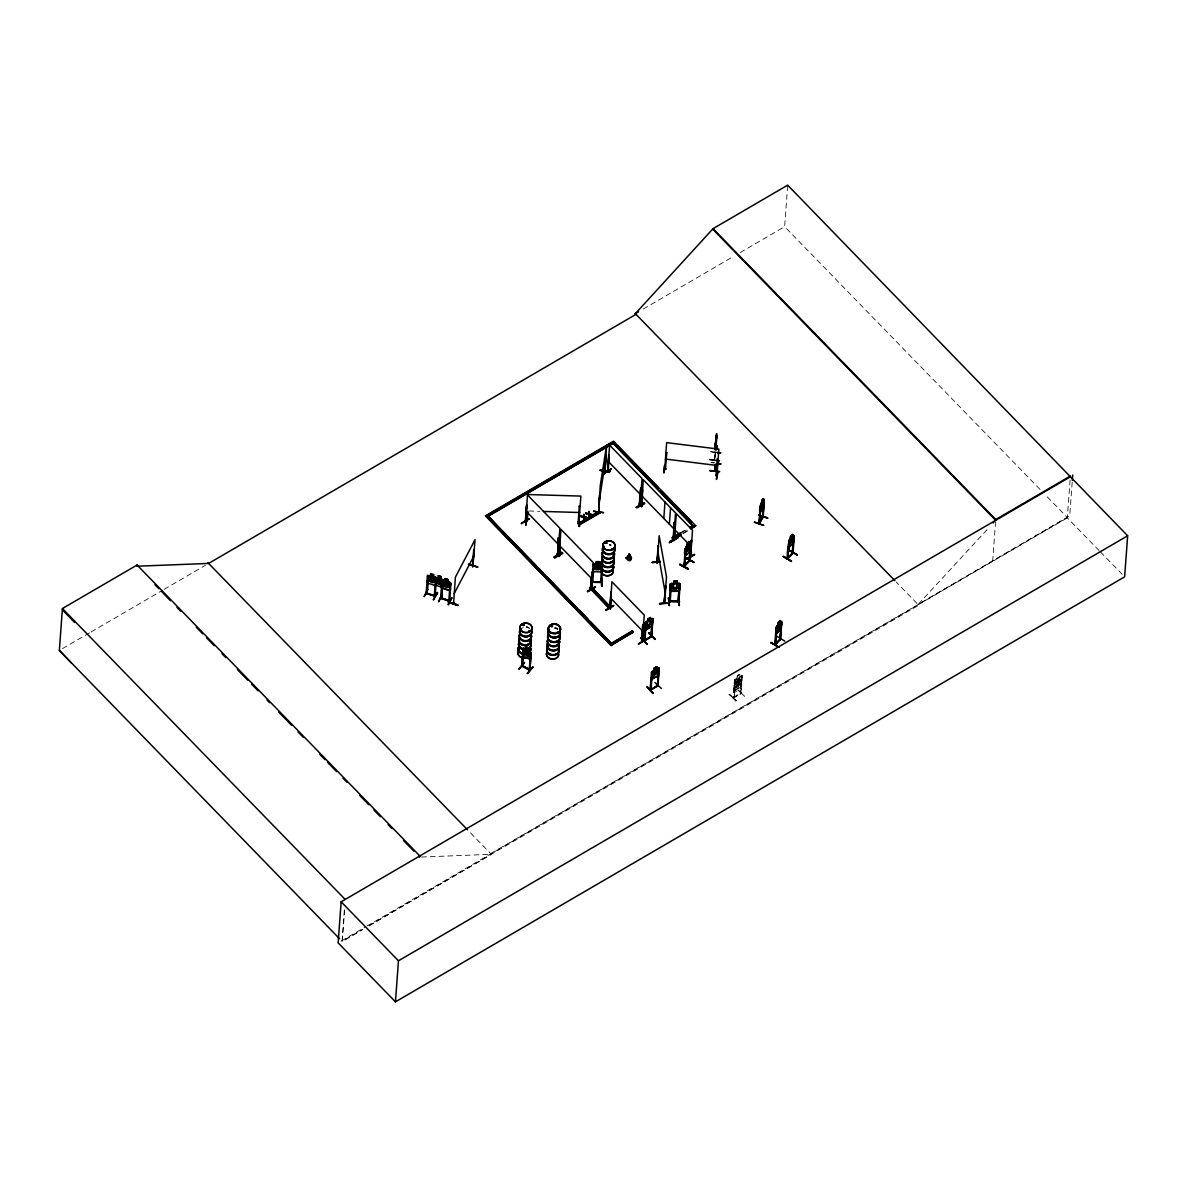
<?xml version="1.0" encoding="UTF-8"?>
<svg xmlns="http://www.w3.org/2000/svg" width="1187" height="1187" viewBox="0 0 1187 1187"><rect width="100%" height="100%" fill="white"/><g stroke="black" fill="none" stroke-linecap="round" stroke-linejoin="round"><path stroke-width="0.75" stroke-dasharray="5 3.75" d="M733.24 697.778L741.237 693.505L740.406 693.98L742.142 676.872L741.237 693.505M734.1 697.273L733.284 697.095L734.13 696.843M741.311 675.448L742.187 675.67L734.471 680.047L733.447 697.986L734.293 697.585L735.228 680.893L733.507 698.015L741.133 693.505L740.317 693.015M741.178 692.941L740.406 693.371M344.334 910.34L342.049 941.321L362.703 929.287M344.631 909.687L342.286 941.558L362.896 929.48M717.66 461.031C706.74 460.052 706.873 458.479 717.749 460.259L709.574 459.324M715.657 452.573L710.79 451.594L717.363 452.351M715.36 453.404L714.307 459.473M714.292 460.17L715.078 450.288M715.182 452.84L714.633 460.215L715.731 453.019M733.581 691.16L734.471 680.047L737.216 677.94L737.364 675.922M734.219 697.644L735.228 680.893M740.139 684.068L736.237 687.911L737.097 678.549L739.471 677.154L737.765 683.489L735.762 682.911L737.186 684.291L735.332 687.674L737.661 684.409L739.709 685.062L738.24 683.653L740.005 680.448L736.815 682.317M737.127 677.925L737.216 675.833L739.768 674.35L739.59 676.545L741.356 675.358M736.4 700.671C731.222 697.852 722.883 687.377 735.985 701.191M738.596 686.501L739.367 678.163L736.83 679.676L739.367 678.163M740.584 693.935L740.925 693.297M740.822 693.312L742.112 675.596L740.228 689.113L734.234 692.585L733.507 691.086L734.234 692.585M744.234 696.131L738.151 689.884L744.59 696.22M1040.02 489.4L784.637 226.643L787.678 185.157M992.673 561.362L995.552 522.087M1099.162 550.62L1067.321 517.858L1070.199 478.584M1072.202 482.115L1069.724 515.737L918.055 604.524L988.177 528.467M709.5 459.992L714.396 460.541M709.559 459.606L717.72 460.601M711.072 462.693L714.381 462.811M711.117 462.426L714.351 462.871M714.218 460.007L714.47 458.731M740.851 683.549L734.798 686.976L740.851 683.549L741.786 681.086M735.257 684.884L738.18 680.403L739.397 681.842L740.228 681.368L738.744 679.928L740.51 676.694L738.299 679.483M730.242 694.736L736.341 700.953M741 679.231L741.756 679.468L734.115 683.92L740.97 679.32M733.981 685.73L741.563 681.219L740.807 680.982M735.525 683.208L736.83 681.783M737.142 677.866L735.821 679.29L735.539 683.059L736.697 683.935L740.48 680.181L740.747 676.412L739.531 676.486M736.37 700.701L729.871 695.003M736.786 682.451L739.145 681.041M736.519 684.142L738.878 682.733M736.504 686.22L738.863 684.825M734.427 690.834L740.362 687.288L741.356 684.884L740.376 687.332L734.501 690.908L733.774 689.41M369.246 925.771L491.329 854.314L468.776 831.093M643.295 309.021L733.818 256.258M740.169 252.564L784.637 226.643M62.525 648.592L89.529 632.849M91.117 631.929L162.574 590.28M164.162 589.345L205.455 565.279M680.27 532.874L686.635 529.15M681.813 532.459L686.605 529.669M683.044 533.156L687.822 530.366M683 533.66L687.777 530.886M737.275 675.907L739.827 674.409M742.35 677.094L741.43 677.273M740.287 692.985L741.059 692.644M733.685 697.333L740.184 693.312M490.676 853.616L1067.336 517.517L1045.183 494.712M341.322 940.994L365.329 927.002M366.931 926.068L1067.321 517.858M369.053 925.578L918.723 605.207L896.17 582.001M738.151 690.137L744.264 696.368M738.922 682.05L740.139 681.976M421.519 857.029L491.329 854.314M528.883 511.003L539.773 511.33M710.776 451.832L717.304 452.633M735.243 686.976L736.385 687.837M734.976 688.668L736.118 689.528L739.857 685.745L740.406 680.299L739.219 680.196M738.269 679.765L736.237 679.187L737.691 680.566L735.821 683.935L736.637 681.427L739.16 679.914M1100.438 551.94L1123.362 575.532M734.931 686.947L734.145 685.418L734.857 687.05M733.789 689.276L734.56 690.804M609.376 545.13A6.143 4.793 4.2 0 1 610.934 545.486M609.406 544.788A6.247 4.867 4.2 0 1 610.993 545.159M609.435 544.551A6.247 4.867 4.2 0 1 611.008 544.922M554.863 628.101A6.247 4.867 4.2 0 1 557.86 629.14M554.833 628.442A6.143 4.793 4.2 0 1 557.786 629.451M554.878 627.864A6.247 4.867 4.2 0 1 557.875 628.902M554.893 627.686A6.143 4.793 4.2 0 1 557.845 628.695M526.449 627.048A6.247 4.867 4.2 0 1 529.447 628.071M521.894 628.235A6.143 4.793 4.2 0 1 523.274 627.641M526.42 627.389A6.143 4.793 4.2 0 1 529.357 628.398M526.464 626.617A6.143 4.793 4.2 0 1 528.022 626.973M737.379 679.839L738.893 678.949L737.379 679.839M737.691 675.937L739.219 675.047L737.691 675.937"/><path stroke-width="1.5" d="M715.954 440.347L715.524 445.629L715.939 440.54M715.969 449.71L716.444 436.371M715.182 447.944C714.084 455.496 718.699 414.397 715.405 444.977M651.945 618.427L652.791 618.768L651.529 636.366L638.398 643.918L651.811 636.529L643.873 640.891L644.037 640.164M643.992 640.238L644.882 640.164M645.535 630.045L644.63 628.68L645.164 623.13L644.14 641.128L645.164 624.421L646.069 624.228L644.912 640.698L644.126 640.505M651.648 635.713L650.832 636.736M651.529 636.366L650.788 636.158L651.559 635.772M651.262 689.246L650.342 690.3L652.123 673.207L651.084 689.929M673.741 583.915L676.813 583.841M673.682 583.188L672.183 583.841L671.901 587.61L673.4 589.227L676.412 589.227L678.148 587.61L678.43 583.841L676.857 583.158M628.917 559.552L629.511 554.195L627.226 558.083L628.917 559.552L630.46 558.943L629.511 554.195M71.546 663.147L59.35 650.431L62.421 608.53L137.069 565.027L419.768 855.901L419.679 857.103L419.026 856.421M137.069 565.027L136.98 566.229L208.63 563.424L636.009 314.332L635.357 313.65L713.046 228.661L787.678 185.157L1127.65 535.782L1124.638 576.837L395.449 1001.843L338.132 942.864L341.144 901.808L1070.333 476.803M424.263 596.319L427.899 589.256L424.189 596.557M395.449 1001.843L398.461 960.787L341.144 901.808M426.356 592.996L435.214 595.755M428.121 577.149L427.424 576.615L428.255 576.897L427.038 593.277M427.008 593.604L428.255 576.897M433.522 574.686L433.374 576.704L434.872 577.817L434.59 581.585L432.973 582.683L430.169 581.734L428.774 579.612L429.056 575.843L430.614 575.68L430.658 573.558L430.51 575.576M433.522 576.6L433.67 574.582L430.629 573.633M437.543 592.832L433.418 599.761L437.558 592.877M435.57 579.375L436.401 579.657L435.57 579.375L434.294 596.156L435.125 596.378L436.371 578.321L435.57 577.297L427.409 575.354L426.148 593.396L426.919 593.559L426.163 592.402M434.531 595.191L435.139 595.978M442.157 583.722L440.54 584.82L437.736 583.856L436.356 581.734L436.638 577.965L438.181 577.802L438.285 575.606L441.134 576.748M441.92 594.405L438.73 601.334M449.472 601.349L440.6 598.307L441.965 580.295L450.986 583.351M450.585 588.767L449.472 590.547L442.41 588.158L441.519 585.799L441.965 580.295M442.632 582.164L441.401 598.649L442.766 581.912L441.801 581.882L442.766 581.912M445.08 580.769L445.17 578.573L448.182 579.597L447.989 581.689L449.383 582.832L449.101 586.601L447.484 587.713L444.68 586.764L443.285 584.627L443.567 580.858L445.125 580.695L443.077 579.939M448.033 579.701L447.885 581.719L450.081 582.313M451.683 597.714L448.003 604.465M448.612 602.135C476.833 611.335 429.145 596.319 457.841 604.851M448.686 600.607L449.799 601.126L440.733 598.055M448.775 601.097L450.081 584.39L450.912 584.672L450.081 584.39M450.882 583.351L449.68 601.379M453.568 603.56L455.378 577.208L475.067 539.625L472.827 566.718L474.014 549.492M453.82 603.07L453.849 602.299M472.441 566.614L473.687 550.13M477.649 567.074L468.42 564.329M611.439 643.428L632.196 630.846L633.368 632.048L611.097 645.52L485.542 515.781L613.516 441.208L695.716 525.767L690.968 529.016M521.479 523.63L529.194 518.704L521.464 523.274M525.633 520.737L525.886 522.117L526.746 504.905L525.262 521.597L526.108 521.776M526.479 505.068L525.678 522.028L527.488 494.934L559.893 528.274L557.742 554.893L558.335 537.845L558.884 538.408M527.028 511.538L525.722 521.434M527.918 511.567L527.295 521.256L526.479 520.292M519.075 668.978L524.506 662.613L519.105 668.637M521.998 665.729L522.636 666.471L523.942 649.779L523.2 649.378L521.805 666.011L523.259 648.013L531.331 652.479M522.503 666.426L522.725 665.521M524.52 662.376L519.001 668.889M526.034 648.977L526.153 646.767L528.853 648.25L528.645 650.342L529.906 651.708L529.625 655.476L528.156 656.352L525.648 654.972L524.417 652.613L524.699 648.844L526.093 648.903L526.153 646.767M528.541 650.357L528.749 648.265L526.093 646.841M530.307 653.607L531.227 653.8L530.307 653.607L529.432 669.794M529.402 669.824L530.5 653.399M529.788 670.492L531.183 652.524L529.921 670.492L521.865 666.085M532.874 667.272L527.28 673.504L532.829 667.198M554.017 557.104L561.807 552.222L554.062 557.059M557.786 554.299L558.335 537.845M557.504 554.151L558.602 537.681M557.549 553.543L558.009 554.73L557.104 553.706M559.047 555.115L559.314 556.495L560.16 539.284L559.581 556.332M558.676 555.976L559.893 539.447M562.608 553.083L554.552 557.667L562.653 553.097M577.995 521.865L578.054 522.74C580.829 523.185 577.208 520.366 578.158 522.814L579.256 506.048L580.146 506.345L579.256 506.048M578.203 523.734L598.96 511.137L600.103 512.873L579.375 524.951L578.203 523.734L598.916 511.656L599.643 494.801L598.663 512.042L598.827 511.211M578.915 522.784L580.888 496.092L528.274 494.534M579.167 518.734L579.152 526.153M579.375 524.951L578.232 523.23M580.636 516.419L581.289 515.707L583.544 517.339L580.636 516.419L583.544 516.79L583.885 514.194L584.167 516.938L587.061 517.517L584.197 516.597L584.167 517.487L587.031 517.858M583.841 519.713L583.574 516.998L580.651 516.078M585.681 513.481L586.319 512.769L588.589 514.401L585.681 513.481L588.589 513.852L588.93 511.241L589.212 514.001L592.076 514.921L589.242 513.659L588.886 516.775L588.618 514.06L585.695 513.125M588.886 516.775L589.242 514.208L592.105 514.579M589.212 514.55L591.482 514.935M587.431 591.482L595.251 586.957M593.619 511.093C606.735 513.585 607.136 512.665 593.589 511.404M589.598 588.025L591.141 586.63L610.712 607.314L609.198 608.189L589.598 588.025L591.111 587.15L610.712 607.314M590.547 588.648L592.016 572.075L591.156 589.271L592.016 572.075M591.556 578.306L591.719 585.695M593.856 565.62L592.966 565.605L593.856 565.62L592.758 582.313M599.361 563.81L599.613 561.644L596.378 561.599L596.23 563.706L594.672 564.344L594.39 568.113L595.889 569.745L598.901 569.79L600.637 568.202L600.919 564.418L599.346 563.736L601.675 563.78L602.655 564.508L601.112 571.926L593.5 571.733L592.55 569.805M596.378 561.688L596.334 563.78C589.791 564.122 601.631 562.074 602.536 564.537M611.023 468.954L603.634 473.88L611.35 468.954M604.524 471.862L605.934 454.844L606.171 455.571M598.738 511.879L600.266 485.513L606.661 444.858L604.955 472.07L606.275 454.873M607.418 471.847L608.901 455.155L608.308 472.203L607.343 471.714M608.634 455.318L608.041 472.367L607.67 470.913M601.72 565.724L602.625 566.006L601.72 565.724L600.681 581.897M602.625 565.739L601.497 582.476L600.667 581.467L600.637 582.461M604.984 471.64L609.836 471.417M601.69 585.814L601.928 578.395L602.15 586.126M613.575 605.533L605.845 610.103M609.198 608.189L589.642 587.506M609.599 608.248L610.578 608.738L611.142 591.734L609.643 608.427L610.504 608.605M610.326 608.337L611.869 581.749L644.274 615.103L642.137 641.722L642.716 624.674L643.28 625.237M610.875 591.898L610.073 608.857M611.097 645.52L485.542 515.781M625.89 557.935C634.377 550.204 632.092 567.327 625.92 557.697M607.625 471.506L609.628 445.184L642.033 478.524L640.164 504.979L639.244 503.896L639.838 505.143L640.757 487.931L639.214 504.549L640.119 504.223M640.757 487.931L639.6 504.356M641.514 506.715L642.449 489.578L641.855 506.626M640.95 506.27L642.167 489.727M633.339 632.567L632.196 630.846M641.217 505.336L641.9 506.018L643.176 479.593L675.581 512.932L673.43 539.551L674.023 522.517L674.572 523.066M642.716 624.674L642.004 641.692M642.182 641.114L642.983 624.51M644.541 640.446L645.862 624.006M647.108 629.051L647.835 618.931L650.446 617.507L650.209 619.644M660.328 561.852L652.138 562.549L660.284 561.481M640.505 638.102L647.034 644.111L640.921 637.553M648.725 632.968L654.883 639.437M649.541 627.656L650.283 617.566M647.227 686.724L653.28 693.312L647.182 686.754M650.743 636.825L652.731 619.94L651.797 636.633M652.034 620.356L651.144 636.974M652.316 624.228L652.716 618.679M657.361 561.674L657.346 562.964L658.414 545.783L657.019 562.994L658.073 545.812M657.272 562.267L659.141 535.797L666.486 576.748L664.631 603.144M664.008 472.634L664.616 465.245M664.601 465.274L663.874 472.916M664.557 469.295L665.432 469.429L666.797 452.722L665.862 452.885L666.797 452.722M650.521 689.706L652.123 673.207M663.8 518.467L665.002 502.056M654.111 668.147L656.723 666.723L654.111 668.147L654.111 670.254L651.515 672.406M669.349 603.233L659.512 603.664L669.29 602.892M654.972 682.54L661.441 688.519M656.574 666.768L656.485 668.86L658.266 667.821M656.663 666.664L656.515 668.682M650.535 690.24L658.028 685.819L659.022 669.186L657.39 686.279L657.954 684.958L657.183 685.3M657.45 686.22L658.325 669.587M658.681 673.4L657.746 675.863L651.693 679.29L657.746 675.863L659.008 667.91L657.821 685.596L650.135 690.077L651.44 672.346L659.067 667.984M669.364 524.209L670.566 507.784M665.284 586.066L664.23 603.263L665.625 586.037L665.417 586.764M665.625 586.037L664.171 603.159M678.029 537.696L670.314 542.325L669.765 541.465M681.412 534.595L673.43 539.239L672.257 538.023L680.27 532.874M673.37 539.491L674.023 522.517M668.889 597.773L669.394 605.578L668.459 597.818M674.29 522.354L673.474 538.957L673.163 538.112M669.349 603.248L669.305 602.477M673.771 538.764L672.821 538.928M669.26 601.29C694.647 603.026 664.928 599.257 670.18 601.839L671.367 585.161L670.477 585.161L671.367 585.161M690.641 556.629L692.511 530.277L676.308 513.6L674.305 540.486L675.299 523.734M673.192 591.215L673.89 581.081L677.124 581.081L676.976 583.188M676.264 591.245L677.005 581.14M679.231 585.102L678.148 601.868L679.231 585.102L680.121 585.102L679.246 585.369M679.661 589.301L680.047 583.841L679.172 583.069L670.403 583.796L670.002 589.331L671.026 591.334L678.623 591.319L679.75 589.212L678.623 591.319M678.905 601.809L680.166 583.9M679.35 605.459L678.86 597.447L679.276 605.162M685.211 548.676L683.949 566.407L689.959 559.834M685.492 550.085L685.997 549.536L684.231 566.57L684.602 565.309M685.73 549.373L684.291 566.511L689.87 560.605L691.487 539.966L690.255 556.837M685.745 558.009L694.113 562.341L685.804 557.653M689.617 550.723L690.344 548.082L689.706 550.768C683.356 562.341 683.311 549.18 687.065 545.975L687.214 543.958C690.404 538.349 687.837 546.747 690.211 542.593L689.276 561.11M689.306 560.694L684.038 565.709L684.81 565.991L686.145 547.667L687.273 543.958L689.172 541.999M687.555 543.958L688.683 542.756M688.95 544.15L689.083 541.94M679.736 564.493C705.197 578.039 662.806 555.026 687.807 569.167M688.994 560.947L691.057 544.076L690.27 544.462M689.87 560.605L691.487 539.966M694.514 554.685L686.754 559.225M709.915 470.467L719.723 471.64L709.856 470.898M715.108 449.146L715.88 439.962M716.117 437.187L716.028 439.309M715.449 449.19L716.176 440.14M715.642 449.665L716.651 435.021L716.117 440.585L716.518 436.95M715.064 465.482L714.648 471.046L714.693 469.74M716.087 449.027L716.681 436.208M715.998 464.295L714.989 471.076L715.167 464.8M715.509 464.844L715.064 470.927M716.592 449.739L716.903 445.644L716.399 448.716M716.814 449.591L716.903 446.06M717.245 458.998L718.12 459.117L717.245 458.998L715.984 475.764L716.948 475.839L718.862 449.131L666.634 442.632L664.75 469.399L664.705 468.375M719.292 461.149L719.367 460.511M717.319 452.44L720.628 452.766L717.289 452.781M763.582 525.322L754.383 522.31M758.552 515.054L767.796 518.036L758.76 514.654M759.354 523.141L762.959 516.078L762.959 517.458L764.042 499.104C758.448 503.11 757.929 523.259 763.745 504.549M762.959 516.078L758.894 523.556L760.644 504.416M760.541 506.493L759.25 523.734L760.822 504.742L762.944 498.644L763.063 504.104L760.541 508.511M759.695 523.141L759.725 522.369M761.861 500.869L762.647 499.504M762.915 517.428L764.072 500.32L763.241 516.968L759.368 523.615M770.867 642.716L779.013 647.345L770.957 642.345M781.328 626.647L780.601 629.288L776.224 634.021L776.046 627.226L774.844 644.927L780.764 638.502M776.387 628.606L776.891 628.042L775.126 645.09L780.72 639.096M775.274 644.986L776.624 627.878M774.814 644.853L775.69 644.467L777.04 626.172L779.978 620.46L779.829 622.478M776.654 636.187L784.755 641.084M778.049 624.54L778.168 622.478M783.361 556.332C807.783 571.422 766.832 546.866 791.403 561.021M779.918 622.522L780.067 620.504M780.378 639.541L780.571 638.176M779.889 639.467L781.669 622.418L780.749 639.007M780.171 639.63L781.729 621.231L776.135 627.27M779.978 638.769L781.669 622.418M790.497 536.479L792.456 534.521L790.497 536.479C788.049 543.053 787.204 551.169 787.218 558.929L793.153 552.504M788.999 541.895L787.5 559.092L788.094 558.513M787.797 558.246L789.429 540.189L790.408 538.497M789.073 550.174L797.16 555.086M790.839 536.479L791.952 535.278M792.233 536.672L792.367 534.462L792.753 540.055L789.963 544.566L789.147 543.958M787.56 559.032L793.124 553.023L794.058 536.435L792.278 553.468L793.45 535.203M793.955 535.292L792.723 553.528M993.178 523.022L995.745 519.535L713.046 228.661M1072.336 480.349L1072.722 475.037M656.871 561.718L656.96 562.905M664.572 603.13L664.082 602.492M716.369 440.451L715.984 443.211M521.761 665.358L530.114 670.225L522.043 665.788M530.159 669.676L522.859 665.818M715.583 442.528L715.776 440.926M715.687 441.208L715.939 439.279M674.706 539.655L674.127 539.625M690.582 556.644L690.033 555.917M609.806 471.788L600.028 470.275M664.854 468.405L665.655 468.85L664.779 468.42M665.536 468.494L665.684 469.147M714.589 470.987L715.657 464.251M716.889 475.497L716.028 475.72L716.191 474.755L717.022 475.215M716.132 475.141L716.889 475.794L715.969 475.126M717.616 471.521L716.429 479.489L718.105 471.892M599.064 501.938L605.459 461.283M715.776 440.956L716.251 437.617M715.064 449.087L715.613 442.988L715.85 443.715M716.74 447.825L717.022 445.971M720.613 452.751L717.304 452.633M448.627 602.076L457.796 605.192M628.057 559.314L628.991 554.27M453.108 603.411L453.479 602.195M754.546 521.998L763.597 525.366M558.676 555.902L559.24 556.436L560.902 529.313L593.307 562.653L591.378 588.945M591.2 588.678L590.889 587.832M610.266 608.278L610.073 607.596M641.499 640.431L642.315 641.41M788.123 546.703L788.613 548.023L792.99 543.29L793.717 540.664M776.135 633.962L780.512 629.229L781.18 626.662M680.003 564.151L688.134 568.499M778.969 647.345L770.912 642.627M524.09 625.148L523.69 624.674M528.645 631.172L529.669 631.261M529.625 631.187L529.165 630.905M528.497 643.918L527.74 644.185M550.976 626.024L552.089 625.49M557.282 631.929L557.801 632.241M605.355 543.216L605.281 542.429L605.741 543.142M606.987 543.082L606.186 543.245M612.433 549.284L612.151 548.483M627.433 558.78L629.021 554.388M645.342 630.074L651.337 626.558L652.39 624.184L651.455 626.647L645.476 630.149L644.615 628.576M627.226 558.083L629.14 554.092L627.493 557.4M457.648 605.489L448.478 602.388M646.974 644.096L640.891 637.597L647.034 644.111M685.3 548.72L685.967 547.37M788.524 541.287L793.569 535.159L792.308 536.539M427.008 580.769L427.899 583.129L435.006 585.443L436.044 583.826M435.57 577.297L436.475 578.336M434.961 585.532L435.985 583.707M433.418 599.761L437.098 592.358M441.519 585.799L442.484 588.114L449.472 590.547M445.021 580.591L445.14 578.648L448.182 579.597M438.7 601.572L442.41 594.272L438.745 601.675M441.43 597.996L440.807 597.447M452.054 597.847L448.419 604.925M472.797 566.659L472.886 565.235L472.797 566.303M453.523 603.545L453.523 602.358M435.525 585.161L442.603 587.52M441.089 578.737L444.086 580.413M454.176 593.634L473.865 556.035M787.322 558.231L792.308 553.038M775.704 644.496L774.918 644.14L780.363 638.888M761.728 500.959L763.033 498.674L762.796 500.662M762.499 517.013L759.472 523.022M762.677 505.929L763.315 500.736L762.099 504.401L761.119 504.49L760.748 509.268L762.009 505.35L762.573 506.063M651.841 636.039L638.487 643.962M530.856 657.835L529.906 659.512L523.586 656.025L522.873 653.443L523.645 655.966M592.803 581.719L600.444 581.719M523.497 624.347L522.25 625.297L523.957 625.252M522.681 624.54L523.482 625.608M523.897 625.504L523.541 624.555M606.587 542.874L605.874 543.216M611.809 549.18L612.551 549.032M556.213 645.327L557.059 645.268M669.32 605.518L668.4 597.862M591.66 585.963L591.556 577.965L591.749 586.022M646.099 621.973L645.031 623.249L647.627 621.053M532.8 666.916L527.399 673.519M685.952 547.341L690.775 542.815M794.34 536.598L793.539 536.984M792.886 552.252L792.59 553.201M781.951 622.582L781.15 622.982M647.761 620.964L646.44 622.389L646.158 626.157L647.316 627.033L651.084 623.279L651.366 619.51L650.135 619.584M669.171 601.586L678.994 601.483M591.69 581.437L592.58 581.363M591.645 582.031L601.379 582.134M526.227 520.93L527.117 520.87M527.132 521.256L527.162 520.307M647.093 687.08L652.88 693.505M689.573 559.73L689.38 560.516M792.946 552.192L792.322 552.875L793.183 552.949M605.34 542.311L606.453 542.103M522.369 624.57L522.666 625.312M610.771 562.015L611.542 562.03M551.792 626.528L552.43 625.831M552.148 626.691L552.445 625.95M665.506 469.429L664.705 469.043L665.581 469.147M693.861 562.579L685.76 557.667M789.103 550.412L797.397 554.863L789.043 550.189M441.519 598.04L448.82 600.355M671.694 583.173L670.388 583.9L669.32 601.883M603.634 473.88L611.394 468.969M608.085 471.758L607.848 471.016M521.434 523.512L529.239 518.719M644.229 503.08L636.158 507.339L644.244 503.125M636.825 507.947L644.853 503.614M562.579 553.335L554.848 557.905M672.792 538.438L673.622 539.239M669.765 541.495C697.57 525.01 650.98 553.884 677.911 537.577M669.765 541.762L677.777 537.503L670.017 542.044M587.491 591.215L595.206 586.586M587.758 591.779L595.503 587.209M613.62 605.548L605.86 610.459M613.545 605.771L605.563 610.088M649.081 633.057L655.194 639.289L649.037 633.042M644.007 640.134L644.971 640.164M694.38 554.225L686.635 559.062L694.499 554.626M592.936 564.374L594.183 563.662M593.055 564.404L594.183 563.751M638.532 311.795L635.253 313.709L635.92 314.392M485.513 516.3L611.884 442.647M579.419 524.431L600.147 512.354M689.825 527.295L693.015 525.44L689.795 527.8M672.257 538.023L680.225 533.378M681.442 534.076L673.474 538.735L672.287 537.518M691.012 528.512L695.716 525.767M609.243 607.685L610.756 606.809M650.135 619.495L652.791 618.768M647.657 621.751L650.09 620.252M613.026 642.508L632.152 631.35M611.142 645.016L633.368 632.048M647.434 625.415L649.808 624.021M657.079 685.626L650.862 689.573M657.821 685.596L658.162 685.166M995.745 519.535L1070.392 476.032M398.461 960.787L1127.65 535.782M605.741 542.414L606.676 542.207M606.646 543.275L605.578 543.245M551.198 625.727L552.133 626.053L551.02 626.558M552.103 626.588L550.738 626.276L551.48 625.371M435.035 596.334L425.999 593.292L435.184 596.037M688.861 544.106L689.751 543.765L688.415 550.16L686.679 552.044L685.863 551.436M779.755 622.611L780.645 622.27L779.31 628.665L777.574 630.549L776.758 629.941M442.024 580.428L443.077 580.102M591.215 585.977L591.067 578.262M525.678 517.161L526.256 524.921L526.212 516.864M526.078 517.161L525.752 524.862M523.289 648.161L524.239 647.983M678.86 600.845L678.148 601.824M601.364 581.867L591.705 581.704M601.319 582.461L591.69 582.342M527.162 520.663L526.479 520.678M652.123 562.401L660.298 561.51M659.527 603.679L669.29 602.788M656.426 668.8L657.643 668.726L657.375 672.495L653.592 676.249L652.435 675.373L652.716 671.605L654.022 670.225M670.299 601.141L677.955 601.097M673.89 581.17L677.124 581.155M673.519 587.61L676.531 587.61M678.534 591.171L670.967 591.23L670.062 589.331M596.482 561.748L599.509 561.792M601.972 578.44L601.616 586.155L601.512 578.381M526.212 517.206L525.707 524.906M526.434 521.241L527.221 521.212M579.019 522.458L577.995 522.132M579.612 526.464L579.108 518.437L579.078 526.479M543.394 511.434L579.671 512.517M673.074 538.112L673.133 538.779M670.284 600.934L670.269 601.572M717.645 463.197L720.85 464.013L717.616 463.286M717.601 463.479L720.88 463.865M609.821 471.64L600.043 470.245L603.159 470.987M665.432 459.057L717.66 465.556M523.23 624.377L524.016 624.763M678.949 597.744L679.246 605.504M586.437 517.873L584.197 517.146L584.434 519.372M469.978 564.508L477.797 567.045L468.45 564.196M438.24 575.68L441.282 576.63L440.985 578.766L442.439 579.953M438.226 577.728L435.035 577.386L443.938 580.473M758.582 514.921L767.633 518.274M527.414 649.022L527.354 649.2A6.247 4.867 4.2 0 0 529.669 641.677M449.636 601.023L440.555 597.669M523.022 649.586L523.942 649.779A6.143 4.793 4.2 0 1 519.031 643.087M783.301 556.629L791.403 561.347M644.215 503.051L636.247 507.383M607.492 471.224L608.248 472.144M712.986 229.432L995.685 520.307M635.357 313.65L894.879 580.666M617.225 445.57L658.384 487.916M660.951 490.557L691.813 522.31M608.427 461.595L640.832 494.934M641.974 496.018L674.379 529.357M675.091 530.025L691.294 546.703M598.916 511.656L600.103 512.873M651.975 618.457L645.965 621.914M526.271 511.345L558.676 544.685M559.7 545.738L592.105 579.078M610.667 598.174L643.072 631.514M651.752 679.35L651.025 677.851M497.175 525.871L488.243 516.122L612.611 644.645L590.814 622.211M499.742 528.512L543.349 573.38M547.192 577.342L576.704 607.699M579.271 610.341L588.248 619.569M207.962 562.742L467.485 829.772M155.007 584.776L158.88 588.752M161.447 591.408L170.468 600.681M176.908 607.299L180.765 611.275M196.226 627.181L202.665 633.799M206.523 637.775L214.254 645.728M221.984 653.681L225.842 657.657M237.43 669.587L247.742 680.181M251.599 684.157L258.039 690.789M267.06 700.063L269.627 702.704M278.648 711.992L291.527 725.242M297.967 731.86L303.115 737.157M319.852 754.383L325.001 759.695M327.582 762.336L336.604 771.609M343.043 778.242L346.901 782.218M359.78 795.468L368.786 804.741M373.95 810.038L380.389 816.671M388.104 824.624L391.977 828.585M403.565 840.515L413.862 851.124M62.421 608.53L345.135 899.405M59.35 650.431L339.467 938.665M62.332 609.732L74.529 622.448M449.992 582.431L450.852 583.425M651.04 677.732L651.826 679.261M788.183 546.628L788.658 547.904M684.81 554.062L685.389 555.397M630.727 558.276L629.54 554.299L630.46 558.943M657.939 552.222L665.284 593.174M629.392 554.492L629.807 559.403M614.287 548.157A6.143 4.793 4.2 0 1 607.892 554.626A6.143 4.793 4.2 0 1 603.723 546.851M614.436 553.157A6.143 4.793 4.2 0 1 606.824 558.246A6.143 4.793 4.2 0 1 603.456 550.62M613.664 556.228A6.128 4.778 4.2 0 1 608.1 562.727A6.128 4.778 4.2 0 1 602.373 555.991A6.172 4.822 4.2 0 0 608.085 562.861A6.172 4.822 4.2 0 0 613.709 556.317M614.08 552.163A6.247 4.867 4.2 0 1 608.397 558.795A6.247 4.867 4.2 0 1 602.551 551.91M614.406 547.637A6.247 4.867 4.2 0 1 607.907 554.195A6.247 4.867 4.2 0 1 603.693 546.302M614.347 547.4A6.143 4.793 4.2 0 1 607.952 553.854A6.143 4.793 4.2 0 1 603.782 546.079M614.391 547.875A6.247 4.867 4.2 0 1 607.892 554.433A6.247 4.867 4.2 0 1 603.664 546.539M614.376 553.914A6.143 4.793 4.2 0 1 607.551 559.151A6.143 4.793 4.2 0 1 602.61 552.445M612.804 555.813A6.128 4.778 4.2 0 1 608.842 563.38A6.128 4.778 4.2 0 1 602.328 556.658M613.13 565.071A6.247 4.867 4.2 0 1 609.836 571.377A6.247 4.867 4.2 0 1 601.646 568.573M601.601 564.834A6.247 4.867 4.2 0 1 602.402 563.751M613.338 561.065A6.143 4.793 4.2 0 1 610.801 567.015A6.143 4.793 4.2 0 1 602.848 565.605M602.032 564.508A6.143 4.793 4.2 0 1 602.788 559.76M613.056 564.849A6.143 4.793 4.2 0 1 609.806 571.051A6.143 4.793 4.2 0 1 601.764 568.276M601.72 564.597A6.143 4.793 4.2 0 1 602.506 563.528M613.471 560.546A6.247 4.867 4.2 0 1 610.89 566.585A6.247 4.867 4.2 0 1 602.803 565.16M601.987 564.033A6.247 4.867 4.2 0 1 602.744 559.211M613.397 560.309A6.143 4.793 4.2 0 1 607.803 566.837A6.143 4.793 4.2 0 1 602.046 560.071M613.442 560.783A6.247 4.867 4.2 0 1 610.875 566.822A6.247 4.867 4.2 0 1 602.788 565.383M601.957 564.27A6.247 4.867 4.2 0 1 602.729 559.448M613.145 570.368A6.128 4.778 4.2 0 1 607.952 575.621A6.128 4.778 4.2 0 1 601.037 571.348M613.175 570.621A6.172 4.822 4.2 0 1 607.937 575.918A6.172 4.822 4.2 0 1 600.978 571.615M613.011 565.605A6.143 4.793 4.2 0 1 609.762 571.808A6.143 4.793 4.2 0 1 601.705 569.033M613.115 565.309A6.247 4.867 4.2 0 1 609.806 571.615A6.247 4.867 4.2 0 1 601.631 568.796M559.537 635.475A6.247 4.867 4.2 0 1 553.038 642.048A6.247 4.867 4.2 0 1 548.809 634.14M559.745 631.469A6.143 4.793 4.2 0 1 553.35 637.938A6.143 4.793 4.2 0 1 549.18 630.163M559.463 635.238A6.143 4.793 4.2 0 1 553.068 641.707A6.143 4.793 4.2 0 1 548.913 633.932M559.834 637.226A6.143 4.793 4.2 0 1 552.222 642.33A6.143 4.793 4.2 0 1 548.854 634.689M559.552 640.757A6.128 4.778 4.2 0 1 552.756 645.98A6.128 4.778 4.2 0 1 547.83 639.303M559.522 635.713A6.247 4.867 4.2 0 1 553.023 642.271A6.247 4.867 4.2 0 1 548.795 634.377M559.863 630.95A6.247 4.867 4.2 0 1 553.365 637.508A6.247 4.867 4.2 0 1 549.136 629.614M559.789 630.712A6.143 4.793 4.2 0 1 553.394 637.167A6.143 4.793 4.2 0 1 549.24 629.392M559.849 631.172A6.247 4.867 4.2 0 1 553.35 637.745A6.247 4.867 4.2 0 1 549.121 629.852M559.136 639.971A6.172 4.822 4.2 0 1 553.513 646.514A6.172 4.822 4.2 0 1 547.741 639.719M558.068 642.968A6.247 4.867 4.2 0 1 557.415 649.526A6.247 4.867 4.2 0 1 548.987 649.348A6.247 4.867 4.2 0 1 548.171 642.76M558.587 648.384A6.247 4.867 4.2 0 1 552.089 654.957A6.247 4.867 4.2 0 1 547.86 647.063M558.795 644.378A6.143 4.793 4.2 0 1 553.201 650.906A6.143 4.793 4.2 0 1 547.444 644.14M558.513 648.161A6.143 4.793 4.2 0 1 552.118 654.616A6.143 4.793 4.2 0 1 547.964 646.841M558.454 648.918A6.143 4.793 4.2 0 1 552.059 655.372A6.143 4.793 4.2 0 1 547.904 647.598M558.602 653.681A6.128 4.778 4.2 0 1 551.807 658.889A6.128 4.778 4.2 0 1 546.881 652.212M558.573 648.621A6.247 4.867 4.2 0 1 552.074 655.194A6.247 4.867 4.2 0 1 547.845 647.286M558.854 643.621A6.143 4.793 4.2 0 1 553.246 650.15A6.143 4.793 4.2 0 1 547.504 643.384M559.507 641.44A6.128 4.778 4.2 0 1 552.697 646.648A6.128 4.778 4.2 0 1 547.771 639.971M558.632 653.933A6.172 4.822 4.2 0 1 551.777 659.186A6.172 4.822 4.2 0 1 546.806 652.464M531.108 634.422A6.247 4.867 4.2 0 1 524.609 640.98A6.247 4.867 4.2 0 1 520.396 633.086M531.316 630.416A6.143 4.793 4.2 0 1 524.921 636.87A6.143 4.793 4.2 0 1 520.767 629.095M531.049 634.184A6.143 4.793 4.2 0 1 524.639 640.639A6.143 4.793 4.2 0 1 520.485 632.864M530.99 634.941A6.143 4.793 4.2 0 1 524.595 641.41A6.143 4.793 4.2 0 1 520.425 633.635M531.138 639.704A6.128 4.778 4.2 0 1 524.328 644.927A6.128 4.778 4.2 0 1 519.402 638.25M531.375 629.659A6.143 4.793 4.2 0 1 524.98 636.113A6.143 4.793 4.2 0 1 520.826 628.338M531.435 630.119A6.247 4.867 4.2 0 1 524.936 636.692A6.247 4.867 4.2 0 1 520.707 628.784M531.168 639.808A6.172 4.822 4.2 0 1 524.313 645.06A6.172 4.822 4.2 0 1 519.357 638.339M529.654 641.915A6.247 4.867 4.2 0 1 527.176 649.334M523.986 649.601A6.247 4.867 4.2 0 1 518.956 642.79M524.001 649.363A6.247 4.867 4.2 0 1 518.971 642.553M529.61 641.47A6.143 4.793 4.2 0 1 527.176 648.77M524.031 649.022A6.143 4.793 4.2 0 1 519.09 642.315M530.174 647.33A6.247 4.867 4.2 0 1 530.203 651.069M522.087 653.533A6.247 4.867 4.2 0 1 519.446 645.995M530.366 643.324A6.143 4.793 4.2 0 1 527.117 649.526M530.099 647.093A6.143 4.793 4.2 0 1 530.144 650.773M522.146 653.206A6.143 4.793 4.2 0 1 519.535 645.787M530.04 647.85A6.143 4.793 4.2 0 1 530.085 651.529M523.645 654.319A6.143 4.793 4.2 0 1 519.476 646.544M530.203 653.859A6.128 4.778 4.2 0 1 529.803 655.061M527.889 656.99A6.128 4.778 4.2 0 1 519.847 656.396A6.128 4.778 4.2 0 1 519.238 650.09M529.758 651.396A6.128 4.778 4.2 0 1 530.188 652.613M530.144 647.568A6.247 4.867 4.2 0 1 530.188 651.307M523.645 654.126A6.247 4.867 4.2 0 1 519.431 646.232M531.079 640.372A6.128 4.778 4.2 0 1 524.283 645.594A6.128 4.778 4.2 0 1 519.357 638.918M530.218 652.865A6.172 4.822 4.2 0 1 529.832 655.343M527.903 657.272A6.172 4.822 4.2 0 1 519.787 656.678A6.172 4.822 4.2 0 1 519.179 650.328M531.153 640.149A6.172 4.822 4.2 0 1 524.298 645.402A6.172 4.822 4.2 0 1 519.327 638.68M430.555 576.348L430.287 580.117L433.092 581.081L433.374 577.297L429.397 576.066L431.133 579.048L428.952 580.755L431.697 579.671L434.16 582.52L432.365 579.449L434.427 577.772L431.816 578.796L430.421 576.496M431.237 574.167L432.988 575.443L431.237 574.167M438.137 578.47L437.855 582.238L440.659 583.203L440.941 579.434L437.231 577.995L438.804 580.962L436.638 582.669L439.383 581.6L441.831 584.449L440.051 581.378L442.128 579.805L439.487 580.71L438.107 578.41M438.804 576.288L440.555 577.579L438.804 576.288M445.066 581.378L444.799 585.146L447.603 586.096L447.885 582.327L445.066 581.378M445.748 579.182L447.499 580.473L445.748 579.182M486.729 516.998L614.703 442.41L486.729 516.998M526.049 649.586L525.767 653.354L528.274 654.734L528.556 650.966L526.049 649.586M526.672 647.464L528.23 649.037L526.672 647.464M596.289 564.359L596.008 568.128L599.02 568.172L599.301 564.404L596.289 564.359M597.002 562.015L598.886 562.712L597.002 562.015M613.189 443.3L694.158 527.162L613.189 443.3M648.31 619.035L649.838 618.145L648.31 619.035M653.992 670.848L653.711 674.631L656.099 673.237L656.366 669.468L653.992 670.848M654.586 668.251L656.114 667.361L654.586 668.251M674.513 581.482L676.397 582.149L674.513 581.482M687.08 546.658L686.798 550.427L688.534 548.542L688.816 544.774L687.08 546.658M761.475 503.6L761.193 507.368L762.692 501.478L761.475 503.6M777.975 625.163L777.693 628.932L779.429 627.048L779.711 623.279L777.975 625.163M778.449 622.478L779.577 621.261L778.449 622.478M790.349 539.18L790.082 542.949L791.818 541.064L792.1 537.296L790.349 539.18M686.501 547.459L687.51 548.513L686.101 552.237L687.852 548.542L689.335 548.75L688.282 547.667L689.617 544.091L687.956 547.608L686.501 547.459M789.785 539.981L790.794 541.035L789.385 544.759L791.135 541.064L792.604 541.272L791.566 540.189L792.901 536.613L791.239 540.13L789.785 539.981M777.396 625.979L778.405 627.018L776.995 630.742L778.746 627.048L780.23 627.27L779.176 626.172L780.512 622.611L778.85 626.113L777.396 625.979M653.132 671.486L654.586 672.881L652.716 676.249L655.061 672.999L657.123 673.682L655.639 672.243L657.42 669.067L655.165 672.079L653.132 671.486M595.088 564.448L596.972 566.807L594.642 569.167L597.58 567.238L600.236 569.241L598.307 566.807L600.533 564.597L597.699 566.347L595.251 564.418M524.966 649.111L526.494 652.375L524.535 653.785L527.013 653.102L529.194 656.352L527.607 652.984L529.461 651.604L527.117 652.227L524.966 649.111M443.893 581.096L445.629 584.063L443.463 585.784L446.208 584.701L448.671 587.535L446.876 584.464L448.938 582.802L446.327 583.811L443.893 581.096M605.251 549.21A6.172 4.822 4.2 0 0 615.074 546.228A6.172 4.822 4.2 0 0 606.542 540.96A6.172 4.822 4.2 0 0 605.251 549.21M605.266 549.418A6.128 4.778 4.2 0 0 615.014 546.45A6.128 4.778 4.2 0 0 606.557 541.227A6.128 4.778 4.2 0 0 605.266 549.418M550.709 632.389A6.172 4.822 4.2 0 0 560.546 629.407A6.172 4.822 4.2 0 0 552.014 624.139A6.172 4.822 4.2 0 0 550.709 632.389A6.172 4.822 4.2 0 0 560.531 629.54A6.172 4.822 4.2 0 0 552 624.273A6.172 4.822 4.2 0 0 550.709 632.523M550.723 632.73A6.128 4.778 4.2 0 0 560.472 629.763A6.128 4.778 4.2 0 0 552 624.54A6.128 4.778 4.2 0 0 550.723 632.73M522.28 631.469A6.172 4.822 4.2 0 0 532.117 628.487A6.172 4.822 4.2 0 0 523.586 623.22A6.172 4.822 4.2 0 0 522.28 631.469M522.295 631.677A6.128 4.778 4.2 0 0 532.043 628.709A6.128 4.778 4.2 0 0 523.586 623.487A6.128 4.778 4.2 0 0 522.295 631.677"/></g></svg>
